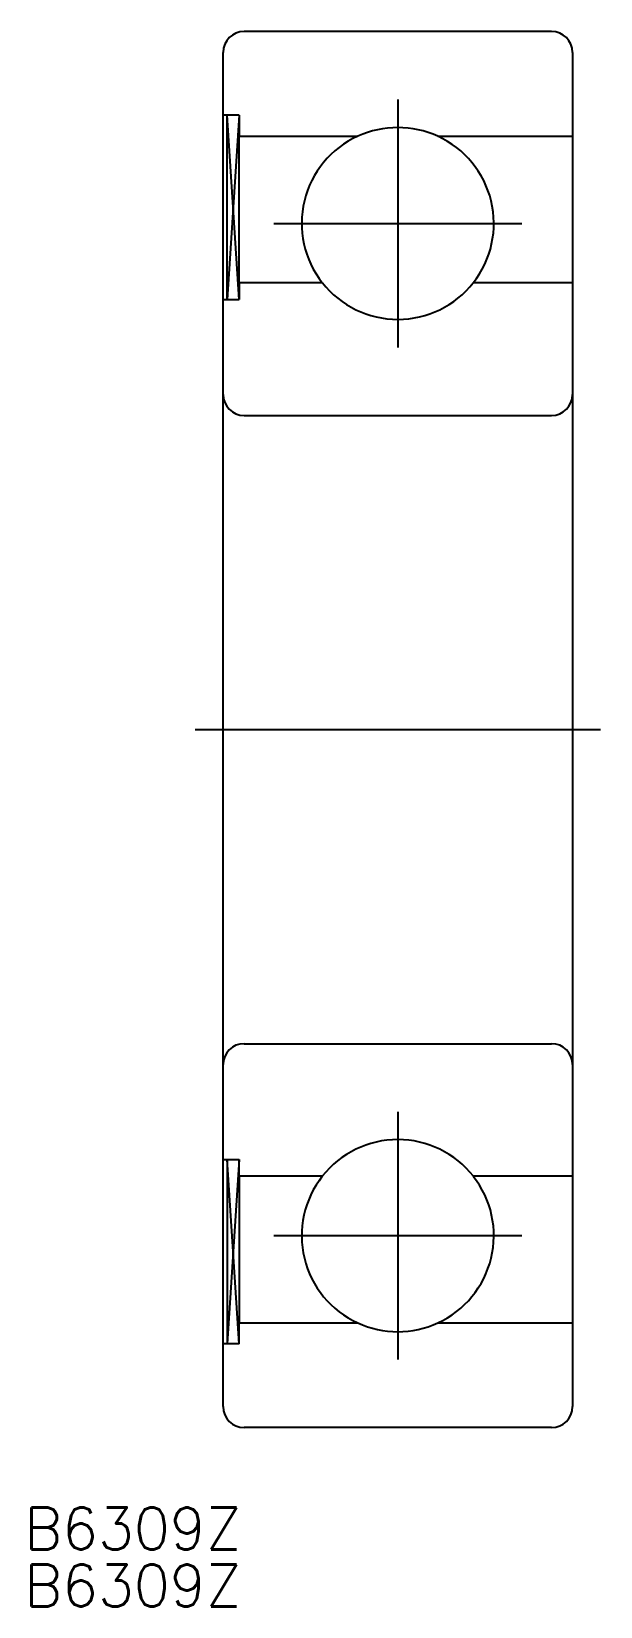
# Model space of a CAD drawing. Extents: x -26 to 14, y -63 to 50.
import ezdxf

# ---------------------------------------------------------------- set-up
doc = ezdxf.new("R2010")
doc.units = 0
doc.linetypes.add('CENTER', pattern=[50.8, 31.75, -6.35, 6.35, -6.35])
doc.layers.get('0').update_dxf_attribs({"linetype": 'CONTINUOUS'})
doc.layers.add('CENTER', color=1, linetype='CENTER')
doc.styles.get("Standard").update_dxf_attribs({"font": 'txt.shx', "height": 3, "bigfont": 'bigfont.shx'})

# ---------------------------------------------------------------- blocks, each defined once
blk = doc.blocks.new('*U2')
at = {"color": 7, "linetype": 'CONTINUOUS'}
blk.add_text('B6309Z', height=3, dxfattribs=at).set_placement((-26.73, -58.72))
blk = doc.blocks.new('*U3')
at = {"color": 7, "linetype": 'CONTINUOUS'}
blk.add_text('B6309Z', height=3, dxfattribs=at).set_placement((-26.73, -62.81))

msp = doc.modelspace()

# ---------------------------------------------------------------- linework, layer by layer
at = {"color": 7, "linetype": 'CONTINUOUS'}
for p, q in [((11, 50), (-11, 50)), ((-12.5, -48.5), (-12.5, 48.5)), ((12.5, 48.5), (12.5, -48.5)), ((-11.35, 44), (-12.5, 44)), ((-12.21, 30.8), (-12.21, 44)), ((-11.35, 44), (-11.35, 42.5)), ((-11.35, 32), (-11.35, 42.5)), ((-11.35, 42.5), (-2.86, 42.5)), ((2.86, 42.5), (12.5, 42.5)), ((-5.4, 32), (-11.35, 32)), ((-11.35, 32), (-11.35, 30.8)), ((12.5, 32), (5.4, 32)), ((-12.5, 30.8), (-11.35, 30.8)), ((-11, 22.5), (11, 22.5)), ((-11, -22.5), (11, -22.5)), ((-12.5, -30.8), (-11.35, -30.8)), ((-12.21, -30.8), (-12.21, -44)), ((-11.35, -32), (-11.35, -30.8)), ((-11.35, -32), (-11.35, -42.5)), ((-5.4, -32), (-11.35, -32)), ((12.5, -32), (5.4, -32)), ((-11.35, -42.5), (-2.86, -42.5)), ((-11.35, -44), (-11.35, -42.5)), ((2.86, -42.5), (12.5, -42.5)), ((-11.35, -44), (-12.5, -44)), ((11, -50), (-11, -50))]:
    msp.add_line(p, q, dxfattribs=at)
at = {"color": 3, "linetype": 'CONTINUOUS'}
for p, q in [((-11.35, 44), (-12.21, 30.8)), ((-11.35, 30.8), (-12.21, 44)), ((-11.35, -44), (-12.21, -30.8)), ((-11.35, -30.8), (-12.21, -44))]:
    msp.add_line(p, q, dxfattribs=at)
at = {"color": 7, "linetype": 'CONTINUOUS'}
for centre, radius, start, end in [((-11, 48.5), 1.5, 90, 180), ((11, 48.5), 1.5, 0, 90), ((0, 36.25), 6.87, 65.38, 114.62), ((0, 36.25), 6.88, 114.62, 218.1835), ((0, 36.25), 6.87, 321.8165, 65.38), ((0, 36.25), 6.87, 218.1835, 321.8165), ((-11, 24), 1.5, 180, 270), ((11, 24), 1.5, 270, 0), ((-11, -24), 1.5, 90, 180), ((11, -24), 1.5, 0, 90), ((0, -36.25), 6.88, 38.1835, 141.8165), ((0, -36.25), 6.88, 141.8165, 245.38), ((0, -36.25), 6.87, 294.62, 38.1835), ((0, -36.25), 6.88, 245.38, 294.62), ((-11, -48.5), 1.5, 180, 270), ((11, -48.5), 1.5, 270, 0)]:
    msp.add_arc(centre, radius, start, end, dxfattribs=at)
at = {"layer": 'CENTER', "color": 1, "linetype": 'CENTER'}
for p, q in [((0, 45.12), (0, 27.37)), ((-8.88, 36.25), (8.88, 36.25)), ((-14.5, 0), (14.5, 0)), ((0, -27.38), (0, -45.12)), ((-8.88, -36.25), (8.88, -36.25))]:
    msp.add_line(p, q, dxfattribs=at)

# ---------------------------------------------------------------- block references
at = {"color": 7, "linetype": 'CONTINUOUS'}
for name in ['*U2', '*U3']:
    msp.add_blockref(name, (0, 0), dxfattribs=at)

doc.saveas('drawing.dxf')
